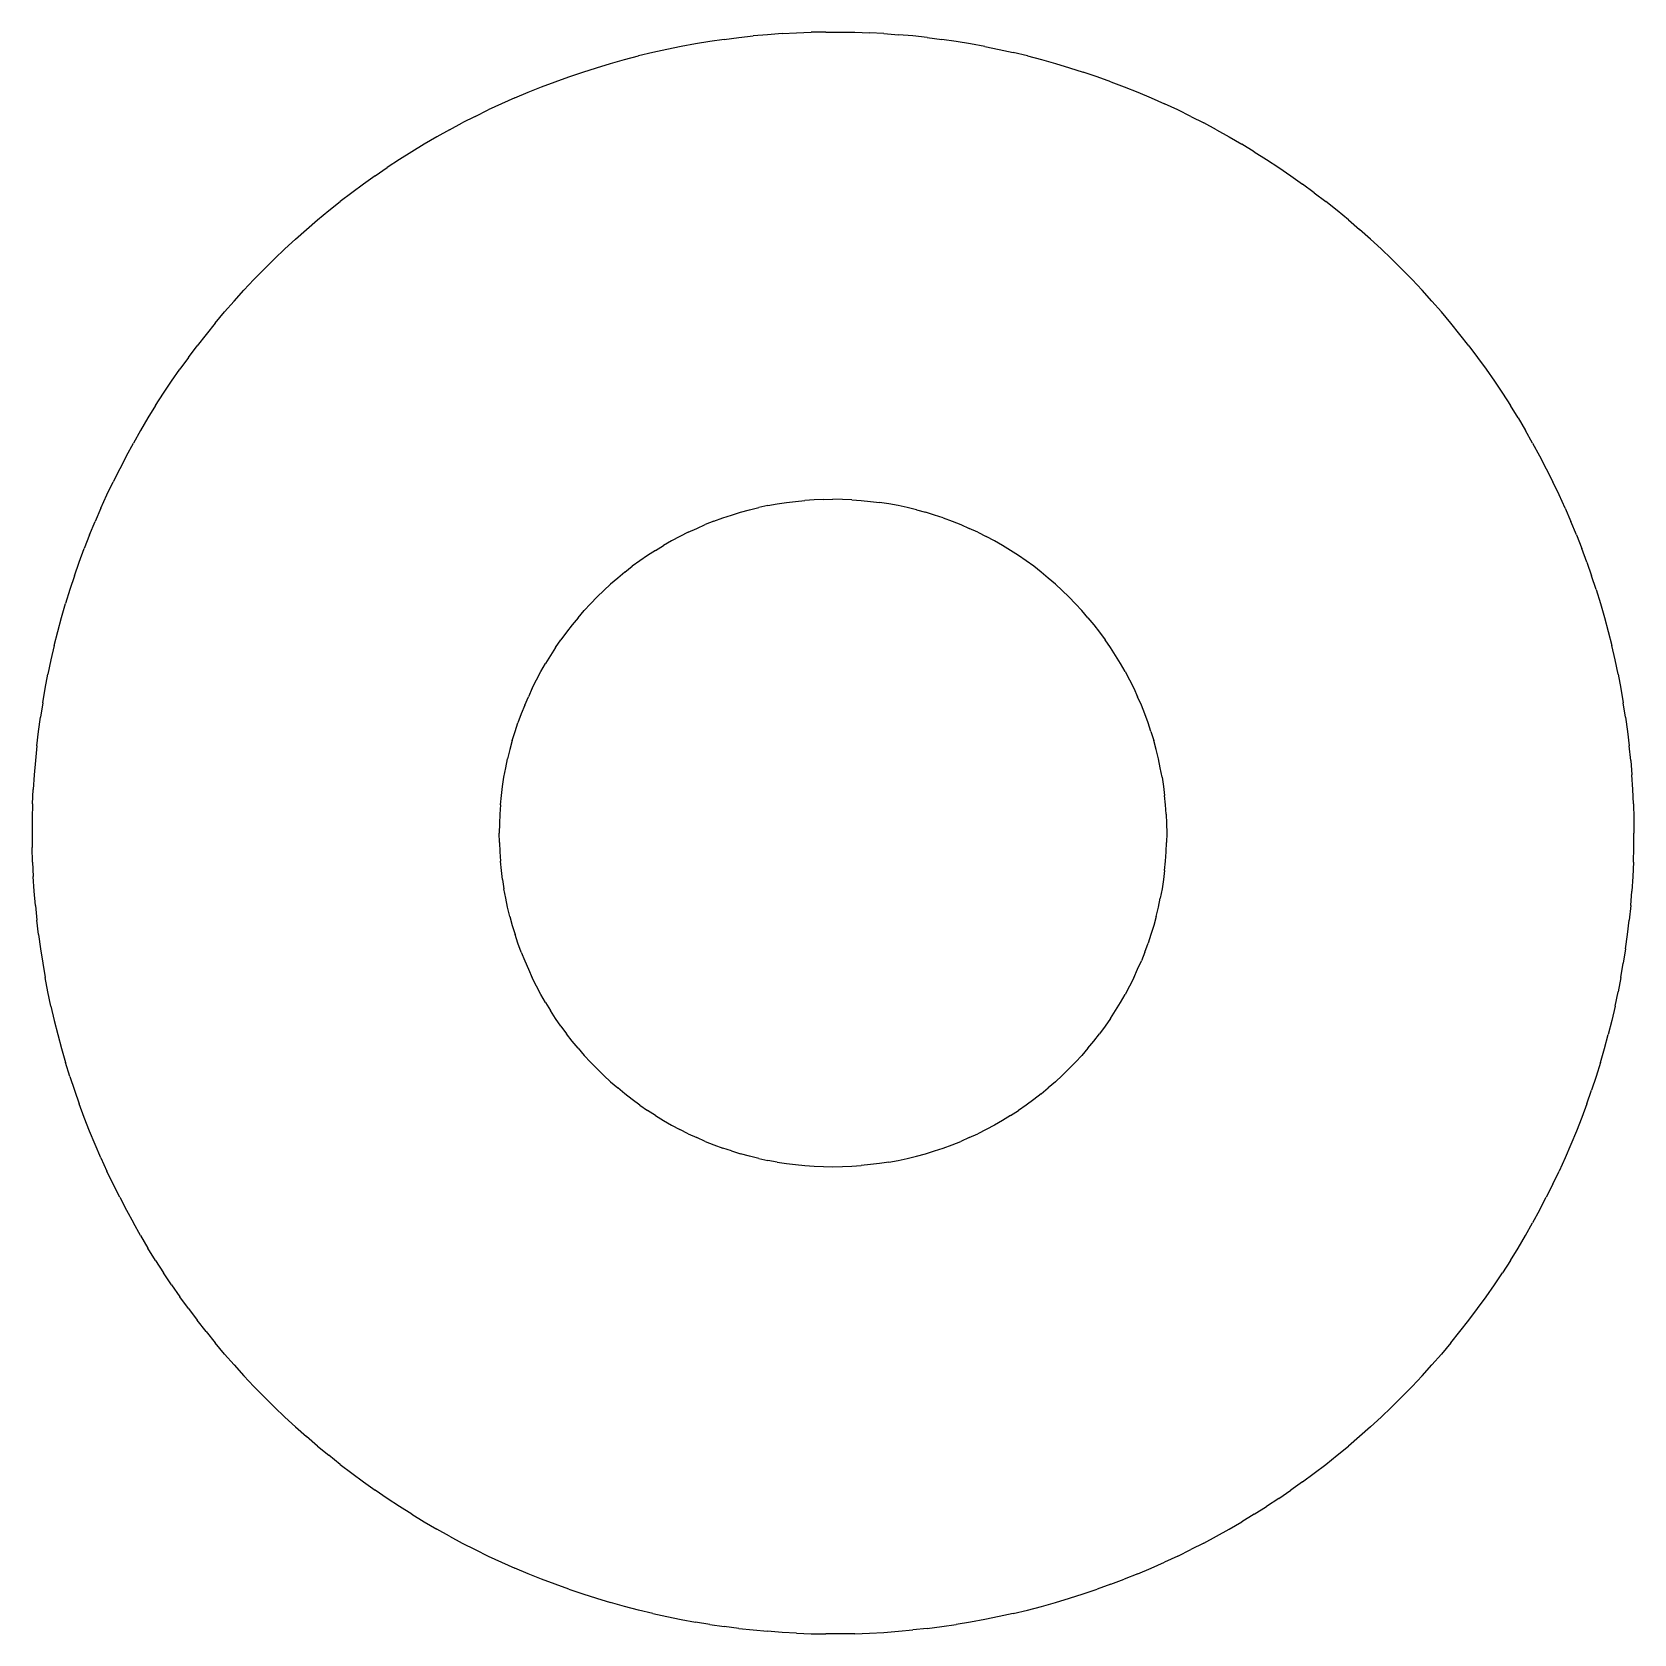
# Model space of a CAD drawing. Header units: metres. Extents: x 0.394 to 1.339, y 0.394 to 1.339.
import ezdxf

# ---------------------------------------------------------------- set-up
doc = ezdxf.new("R2010")
doc.units = ezdxf.units.M
doc.layers.add('CUT', color=7, linetype='Continuous')

msp = doc.modelspace()

# ---------------------------------------------------------------- linework, layer by layer
at = {"layer": 'CUT'}
for p, q in [((0.79351, 1.33297), (0.78504, 1.33157)), ((0.802, 1.33421), (0.79351, 1.33297)), ((0.802, 1.33421), (0.81051, 1.3353)), ((0.81051, 1.3353), (0.81903, 1.33623)), ((0.82758, 1.33701), (0.81903, 1.33623)), ((0.83613, 1.33763), (0.82758, 1.33701)), ((0.83613, 1.33763), (0.8447, 1.3381)), ((0.8447, 1.3381), (0.85327, 1.33841)), ((0.86185, 1.33856), (0.85327, 1.33841)), ((0.86185, 1.33856), (0.87043, 1.33856)), ((0.87043, 1.33856), (0.87901, 1.33841)), ((0.87901, 1.33841), (0.88758, 1.3381)), ((0.89615, 1.33763), (0.88758, 1.3381)), ((0.89615, 1.33763), (0.90471, 1.33701)), ((0.91325, 1.33623), (0.90471, 1.33701)), ((0.92178, 1.3353), (0.91325, 1.33623)), ((0.92178, 1.3353), (0.93029, 1.33421)), ((0.93878, 1.33297), (0.93029, 1.33421)), ((0.94724, 1.33157), (0.93878, 1.33297)), ((0.74317, 1.3223), (0.75148, 1.32446)), ((0.75982, 1.32646), (0.75148, 1.32446)), ((0.7682, 1.32832), (0.75982, 1.32646)), ((0.7766, 1.33002), (0.7682, 1.32832)), ((0.78504, 1.33157), (0.7766, 1.33002)), ((0.95568, 1.33002), (0.94724, 1.33157)), ((0.95568, 1.33002), (0.96409, 1.32832)), ((0.96409, 1.32832), (0.97246, 1.32646)), ((0.98081, 1.32446), (0.97246, 1.32646)), ((0.98081, 1.32446), (0.98911, 1.3223)), ((0.71039, 1.31217), (0.71852, 1.31493)), ((0.71852, 1.31493), (0.72669, 1.31753)), ((0.72669, 1.31753), (0.73491, 1.31999)), ((0.73491, 1.31999), (0.74317, 1.3223)), ((0.98911, 1.3223), (0.99737, 1.31999)), ((0.99737, 1.31999), (1.00559, 1.31753)), ((1.00559, 1.31753), (1.01376, 1.31493)), ((1.02189, 1.31217), (1.01376, 1.31493)), ((0.68634, 1.30303), (0.6943, 1.30622)), ((0.6943, 1.30622), (0.70232, 1.30927)), ((0.70232, 1.30927), (0.71039, 1.31217)), ((1.02996, 1.30927), (1.02189, 1.31217)), ((1.02996, 1.30927), (1.03798, 1.30622)), ((1.03798, 1.30622), (1.04595, 1.30303)), ((0.67059, 1.29621), (0.66282, 1.29259)), ((0.67843, 1.29969), (0.67059, 1.29621)), ((0.67843, 1.29969), (0.68634, 1.30303)), ((1.04595, 1.30303), (1.05385, 1.29969)), ((1.05385, 1.29969), (1.06169, 1.29621)), ((1.06947, 1.29259), (1.06169, 1.29621)), ((0.65511, 1.28883), (0.64746, 1.28493)), ((0.65511, 1.28883), (0.66282, 1.29259)), ((1.07718, 1.28883), (1.06947, 1.29259)), ((1.07718, 1.28883), (1.08482, 1.28493)), ((0.6324, 1.27671), (0.62499, 1.2724)), ((0.6399, 1.28089), (0.6324, 1.27671)), ((0.6399, 1.28089), (0.64746, 1.28493)), ((1.09239, 1.28089), (1.08482, 1.28493)), ((1.09239, 1.28089), (1.09988, 1.27671)), ((1.09988, 1.27671), (1.1073, 1.2724)), ((0.61765, 1.26795), (0.61039, 1.26337)), ((0.62499, 1.2724), (0.61765, 1.26795)), ((1.11464, 1.26795), (1.1073, 1.2724)), ((1.11464, 1.26795), (1.12189, 1.26337)), ((0.59614, 1.25382), (0.60322, 1.25866)), ((0.61039, 1.26337), (0.60322, 1.25866)), ((1.12189, 1.26337), (1.12906, 1.25866)), ((1.12906, 1.25866), (1.13615, 1.25382)), ((0.58914, 1.24886), (0.58224, 1.24377)), ((0.59614, 1.25382), (0.58914, 1.24886)), ((1.13615, 1.25382), (1.14314, 1.24886)), ((1.15004, 1.24377), (1.14314, 1.24886)), ((0.56871, 1.23321), (0.57543, 1.23855)), ((0.58224, 1.24377), (0.57543, 1.23855)), ((1.15004, 1.24377), (1.15686, 1.23855)), ((1.16357, 1.23321), (1.15686, 1.23855)), ((0.5621, 1.22775), (0.56871, 1.23321)), ((1.17019, 1.22775), (1.16357, 1.23321)), ((0.54917, 1.21647), (0.55558, 1.22217)), ((0.55558, 1.22217), (0.5621, 1.22775)), ((1.17019, 1.22775), (1.1767, 1.22217)), ((1.18312, 1.21647), (1.1767, 1.22217)), ((0.53666, 1.20473), (0.54286, 1.21065)), ((0.54286, 1.21065), (0.54917, 1.21647)), ((1.18942, 1.21065), (1.18312, 1.21647)), ((1.19563, 1.20473), (1.18942, 1.21065)), ((0.53056, 1.19869), (0.53666, 1.20473)), ((1.20172, 1.19869), (1.19563, 1.20473)), ((0.51871, 1.18628), (0.52458, 1.19254)), ((0.52458, 1.19254), (0.53056, 1.19869)), ((1.20172, 1.19869), (1.2077, 1.19254)), ((1.2077, 1.19254), (1.21357, 1.18628)), ((0.51295, 1.17992), (0.51871, 1.18628)), ((1.21933, 1.17992), (1.21357, 1.18628)), ((0.50179, 1.16689), (0.50731, 1.17346)), ((0.50731, 1.17346), (0.51295, 1.17992)), ((1.22497, 1.17346), (1.21933, 1.17992)), ((1.23049, 1.16689), (1.22497, 1.17346)), ((0.50179, 1.16689), (0.49639, 1.16022)), ((1.23589, 1.16022), (1.23049, 1.16689)), ((0.48596, 1.1466), (0.49111, 1.15346)), ((0.49639, 1.16022), (0.49111, 1.15346)), ((1.24117, 1.15346), (1.23589, 1.16022)), ((1.24117, 1.15346), (1.24633, 1.1466)), ((0.48596, 1.1466), (0.48093, 1.13965)), ((1.24633, 1.1466), (1.25136, 1.13965)), ((0.47602, 1.13261), (0.48093, 1.13965)), ((1.25136, 1.13965), (1.25626, 1.13261)), ((0.4666, 1.11827), (0.47125, 1.12549)), ((0.47125, 1.12549), (0.47602, 1.13261)), ((1.25626, 1.13261), (1.26103, 1.12549)), ((1.26103, 1.12549), (1.26568, 1.11827)), ((0.4666, 1.11827), (0.46209, 1.11098)), ((1.27019, 1.11098), (1.26568, 1.11827)), ((0.46209, 1.11098), (0.45771, 1.1036)), ((1.27019, 1.11098), (1.27457, 1.1036)), ((0.44936, 1.08861), (0.45347, 1.09614)), ((0.45771, 1.1036), (0.45347, 1.09614)), ((1.27882, 1.09614), (1.27457, 1.1036)), ((1.27882, 1.09614), (1.28292, 1.08861)), ((0.44936, 1.08861), (0.44539, 1.08101)), ((1.28292, 1.08861), (1.28689, 1.08101)), ((0.44539, 1.08101), (0.44156, 1.07333)), ((1.28689, 1.08101), (1.29073, 1.07333)), ((0.43786, 1.06559), (0.44156, 1.07333)), ((1.29442, 1.06559), (1.29073, 1.07333)), ((0.43431, 1.05778), (0.43786, 1.06559)), ((0.82774, 1.05921), (0.82234, 1.05806)), ((0.82774, 1.05921), (0.83317, 1.06021)), ((0.83317, 1.06021), (0.83862, 1.06106)), ((0.83862, 1.06106), (0.8441, 1.06175)), ((0.8441, 1.06175), (0.8496, 1.0623)), ((0.8551, 1.06268), (0.8496, 1.0623)), ((0.86062, 1.06291), (0.8551, 1.06268)), ((0.86062, 1.06291), (0.86614, 1.06299)), ((0.87166, 1.06291), (0.86614, 1.06299)), ((0.87718, 1.06268), (0.87166, 1.06291)), ((0.87718, 1.06268), (0.88269, 1.0623)), ((0.88269, 1.0623), (0.88818, 1.06175)), ((0.88818, 1.06175), (0.89366, 1.06106)), ((0.89912, 1.06021), (0.89366, 1.06106)), ((0.90455, 1.05921), (0.89912, 1.06021)), ((0.90995, 1.05806), (0.90455, 1.05921)), ((1.29797, 1.05778), (1.29442, 1.06559)), ((0.42764, 1.04197), (0.4309, 1.04991)), ((0.43431, 1.05778), (0.4309, 1.04991)), ((0.79594, 1.05005), (0.79081, 1.04801)), ((0.79594, 1.05005), (0.80113, 1.05195)), ((0.80113, 1.05195), (0.80636, 1.0537)), ((0.80636, 1.0537), (0.81165, 1.0553)), ((0.81165, 1.0553), (0.81697, 1.05675)), ((0.81697, 1.05675), (0.82234, 1.05806)), ((0.91531, 1.05675), (0.90995, 1.05806)), ((0.91531, 1.05675), (0.92064, 1.0553)), ((0.92592, 1.0537), (0.92064, 1.0553)), ((0.93116, 1.05195), (0.92592, 1.0537)), ((0.93116, 1.05195), (0.93634, 1.05005)), ((0.93634, 1.05005), (0.94147, 1.04801)), ((1.29797, 1.05778), (1.30138, 1.04991)), ((1.30464, 1.04197), (1.30138, 1.04991)), ((0.42764, 1.04197), (0.42452, 1.03398)), ((0.77579, 1.04103), (0.77092, 1.03843)), ((0.78073, 1.0435), (0.77579, 1.04103)), ((0.78073, 1.0435), (0.78574, 1.04582)), ((0.78574, 1.04582), (0.79081, 1.04801)), ((0.94147, 1.04801), (0.94654, 1.04582)), ((0.95155, 1.0435), (0.94654, 1.04582)), ((0.95155, 1.0435), (0.95649, 1.04103)), ((0.96136, 1.03843), (0.95649, 1.04103)), ((1.30464, 1.04197), (1.30776, 1.03398)), ((0.42154, 1.02593), (0.42452, 1.03398)), ((0.76141, 1.03282), (0.75678, 1.02982)), ((0.76141, 1.03282), (0.76613, 1.03569)), ((0.77092, 1.03843), (0.76613, 1.03569)), ((0.96616, 1.03569), (0.96136, 1.03843)), ((0.97087, 1.03282), (0.96616, 1.03569)), ((0.97551, 1.02982), (0.97087, 1.03282)), ((1.31074, 1.02593), (1.30776, 1.03398)), ((0.41872, 1.01783), (0.42154, 1.02593)), ((0.74341, 1.02005), (0.74777, 1.02343)), ((0.75223, 1.02669), (0.74777, 1.02343)), ((0.75678, 1.02982), (0.75223, 1.02669)), ((0.98005, 1.02669), (0.97551, 1.02982)), ((0.98451, 1.02343), (0.98005, 1.02669)), ((0.98888, 1.02005), (0.98451, 1.02343)), ((1.31074, 1.02593), (1.31357, 1.01783)), ((0.41872, 1.01783), (0.41604, 1.00968)), ((0.73497, 1.01292), (0.73091, 1.00919)), ((0.73914, 1.01654), (0.73497, 1.01292)), ((0.74341, 1.02005), (0.73914, 1.01654)), ((0.99314, 1.01654), (0.98888, 1.02005)), ((0.99731, 1.01292), (0.99314, 1.01654)), ((0.99731, 1.01292), (1.00138, 1.00919)), ((1.31625, 1.00968), (1.31357, 1.01783)), ((0.41604, 1.00968), (0.4135, 1.00149)), ((0.7231, 1.00138), (0.72695, 1.00534)), ((0.73091, 1.00919), (0.72695, 1.00534)), ((1.00138, 1.00919), (1.00534, 1.00534)), ((1.00534, 1.00534), (1.00919, 1.00138)), ((1.31625, 1.00968), (1.31878, 1.00149)), ((0.40889, 0.98496), (0.41112, 0.99325)), ((0.41112, 0.99325), (0.4135, 1.00149)), ((0.71574, 0.99314), (0.71224, 0.98888)), ((0.71574, 0.99314), (0.71936, 0.99731)), ((0.7231, 1.00138), (0.71936, 0.99731)), ((1.00919, 1.00138), (1.01292, 0.99731)), ((1.01654, 0.99314), (1.01292, 0.99731)), ((1.01654, 0.99314), (1.02005, 0.98888)), ((1.31878, 1.00149), (1.32116, 0.99325)), ((1.32116, 0.99325), (1.3234, 0.98496)), ((0.4068, 0.97664), (0.40889, 0.98496)), ((0.70886, 0.98451), (0.7056, 0.98005)), ((0.71224, 0.98888), (0.70886, 0.98451)), ((1.02005, 0.98888), (1.02343, 0.98451)), ((1.02343, 0.98451), (1.02669, 0.98005)), ((1.3234, 0.98496), (1.32548, 0.97664)), ((0.4068, 0.97664), (0.40487, 0.96828)), ((0.70247, 0.97551), (0.69946, 0.97087)), ((0.70247, 0.97551), (0.7056, 0.98005)), ((1.02982, 0.97551), (1.02669, 0.98005)), ((1.03282, 0.97087), (1.02982, 0.97551)), ((1.32741, 0.96828), (1.32548, 0.97664)), ((0.40487, 0.96828), (0.4031, 0.95989)), ((0.69385, 0.96136), (0.69659, 0.96616)), ((0.69946, 0.97087), (0.69659, 0.96616)), ((1.03569, 0.96616), (1.03282, 0.97087)), ((1.03843, 0.96136), (1.03569, 0.96616)), ((1.32919, 0.95989), (1.32741, 0.96828)), ((0.40147, 0.95146), (0.4031, 0.95989)), ((0.68879, 0.95155), (0.69125, 0.95649)), ((0.69125, 0.95649), (0.69385, 0.96136)), ((1.03843, 0.96136), (1.04103, 0.95649)), ((1.04103, 0.95649), (1.0435, 0.95155)), ((1.32919, 0.95989), (1.33081, 0.95146)), ((0.4, 0.94301), (0.40147, 0.95146)), ((0.68428, 0.94147), (0.68646, 0.94654)), ((0.68879, 0.95155), (0.68646, 0.94654)), ((1.0435, 0.95155), (1.04582, 0.94654)), ((1.04801, 0.94147), (1.04582, 0.94654)), ((1.33081, 0.95146), (1.33229, 0.94301)), ((0.4, 0.94301), (0.39868, 0.93453)), ((0.68223, 0.93634), (0.68034, 0.93116)), ((0.68428, 0.94147), (0.68223, 0.93634)), ((1.05005, 0.93634), (1.04801, 0.94147)), ((1.05195, 0.93116), (1.05005, 0.93634)), ((1.33361, 0.93453), (1.33229, 0.94301)), ((0.3965, 0.91752), (0.39751, 0.92604)), ((0.39751, 0.92604), (0.39868, 0.93453)), ((0.67859, 0.92592), (0.68034, 0.93116)), ((1.0537, 0.92592), (1.05195, 0.93116)), ((1.33361, 0.93453), (1.33477, 0.92604)), ((1.33477, 0.92604), (1.33578, 0.91752)), ((0.3965, 0.91752), (0.39565, 0.90898)), ((0.67698, 0.92064), (0.67553, 0.91531)), ((0.67698, 0.92064), (0.67859, 0.92592)), ((1.0537, 0.92592), (1.0553, 0.92064)), ((1.05675, 0.91531), (1.0553, 0.92064)), ((1.33664, 0.90898), (1.33578, 0.91752)), ((0.39565, 0.90898), (0.39495, 0.90043)), ((0.67307, 0.90455), (0.67423, 0.90995)), ((0.67553, 0.91531), (0.67423, 0.90995)), ((1.05806, 0.90995), (1.05675, 0.91531)), ((1.05921, 0.90455), (1.05806, 0.90995)), ((1.33664, 0.90898), (1.33734, 0.90043)), ((0.39495, 0.90043), (0.3944, 0.89187)), ((0.67122, 0.89366), (0.67207, 0.89912)), ((0.67207, 0.89912), (0.67307, 0.90455)), ((1.06021, 0.89912), (1.05921, 0.90455)), ((1.06021, 0.89912), (1.06106, 0.89366)), ((1.33788, 0.89187), (1.33734, 0.90043)), ((0.39401, 0.8833), (0.3944, 0.89187)), ((0.67053, 0.88818), (0.67122, 0.89366)), ((1.06106, 0.89366), (1.06175, 0.88818)), ((1.33827, 0.8833), (1.33788, 0.89187)), ((0.39401, 0.8833), (0.39378, 0.87472)), ((0.66999, 0.88269), (0.6696, 0.87718)), ((0.66999, 0.88269), (0.67053, 0.88818)), ((1.0623, 0.88269), (1.06175, 0.88818)), ((1.06268, 0.87718), (1.0623, 0.88269)), ((1.33827, 0.8833), (1.3385, 0.87472)), ((0.39378, 0.87472), (0.3937, 0.86614)), ((0.66937, 0.87166), (0.66929, 0.86614)), ((0.6696, 0.87718), (0.66937, 0.87166)), ((1.06268, 0.87718), (1.06291, 0.87166)), ((1.06291, 0.87166), (1.06299, 0.86614)), ((1.3385, 0.87472), (1.33858, 0.86614)), ((0.3937, 0.86614), (0.39378, 0.85756)), ((0.66937, 0.86062), (0.66929, 0.86614)), ((0.66937, 0.86062), (0.6696, 0.8551)), ((1.06268, 0.8551), (1.06291, 0.86062)), ((1.06299, 0.86614), (1.06291, 0.86062)), ((1.3385, 0.85756), (1.33858, 0.86614)), ((0.39401, 0.84899), (0.39378, 0.85756)), ((0.6696, 0.8551), (0.66999, 0.8496)), ((1.0623, 0.8496), (1.06268, 0.8551)), ((1.33827, 0.84899), (1.3385, 0.85756)), ((0.39401, 0.84899), (0.3944, 0.84042)), ((0.67053, 0.8441), (0.66999, 0.8496)), ((0.67122, 0.83862), (0.67053, 0.8441)), ((1.06175, 0.8441), (1.06106, 0.83862)), ((1.06175, 0.8441), (1.0623, 0.8496)), ((1.33827, 0.84899), (1.33788, 0.84042)), ((0.39495, 0.83185), (0.3944, 0.84042)), ((0.39565, 0.8233), (0.39495, 0.83185)), ((0.67122, 0.83862), (0.67207, 0.83317)), ((0.67307, 0.82774), (0.67207, 0.83317)), ((1.06021, 0.83317), (1.05921, 0.82774)), ((1.06106, 0.83862), (1.06021, 0.83317)), ((1.33664, 0.8233), (1.33734, 0.83185)), ((1.33788, 0.84042), (1.33734, 0.83185)), ((0.39565, 0.8233), (0.3965, 0.81477)), ((0.67423, 0.82234), (0.67307, 0.82774)), ((0.67553, 0.81697), (0.67423, 0.82234)), ((1.05675, 0.81697), (1.05806, 0.82234)), ((1.05806, 0.82234), (1.05921, 0.82774)), ((1.33664, 0.8233), (1.33578, 0.81477)), ((0.39751, 0.80625), (0.3965, 0.81477)), ((0.67553, 0.81697), (0.67698, 0.81165)), ((1.05675, 0.81697), (1.0553, 0.81165)), ((1.33477, 0.80625), (1.33578, 0.81477)), ((0.39751, 0.80625), (0.39868, 0.79775)), ((0.67698, 0.81165), (0.67859, 0.80636)), ((0.68034, 0.80113), (0.67859, 0.80636)), ((1.0537, 0.80636), (1.05195, 0.80113)), ((1.0553, 0.81165), (1.0537, 0.80636)), ((1.33361, 0.79775), (1.33477, 0.80625)), ((0.39868, 0.79775), (0.4, 0.78927)), ((0.68223, 0.79594), (0.68034, 0.80113)), ((0.68223, 0.79594), (0.68428, 0.79081)), ((1.05005, 0.79594), (1.04801, 0.79081)), ((1.05005, 0.79594), (1.05195, 0.80113)), ((1.33361, 0.79775), (1.33229, 0.78927)), ((0.4, 0.78927), (0.40147, 0.78082)), ((0.68428, 0.79081), (0.68646, 0.78574)), ((0.68646, 0.78574), (0.68879, 0.78073)), ((1.0435, 0.78073), (1.04582, 0.78574)), ((1.04582, 0.78574), (1.04801, 0.79081)), ((1.33081, 0.78082), (1.33229, 0.78927)), ((0.4031, 0.7724), (0.40147, 0.78082)), ((0.69125, 0.77579), (0.68879, 0.78073)), ((0.69385, 0.77092), (0.69125, 0.77579)), ((1.04103, 0.77579), (1.03843, 0.77092)), ((1.0435, 0.78073), (1.04103, 0.77579)), ((1.33081, 0.78082), (1.32919, 0.7724)), ((0.40487, 0.764), (0.4031, 0.7724)), ((0.69659, 0.76613), (0.69385, 0.77092)), ((0.69659, 0.76613), (0.69946, 0.76141)), ((1.03282, 0.76141), (1.03569, 0.76613)), ((1.03569, 0.76613), (1.03843, 0.77092)), ((1.32741, 0.764), (1.32919, 0.7724)), ((0.40487, 0.764), (0.4068, 0.75564)), ((0.70247, 0.75678), (0.69946, 0.76141)), ((0.7056, 0.75223), (0.70247, 0.75678)), ((1.02982, 0.75678), (1.02669, 0.75223)), ((1.02982, 0.75678), (1.03282, 0.76141)), ((1.32741, 0.764), (1.32548, 0.75564)), ((0.4068, 0.75564), (0.40889, 0.74732)), ((0.40889, 0.74732), (0.41112, 0.73904)), ((0.7056, 0.75223), (0.70886, 0.74777)), ((0.71224, 0.74341), (0.70886, 0.74777)), ((1.02005, 0.74341), (1.02343, 0.74777)), ((1.02669, 0.75223), (1.02343, 0.74777)), ((1.32116, 0.73904), (1.3234, 0.74732)), ((1.32548, 0.75564), (1.3234, 0.74732)), ((0.41112, 0.73904), (0.4135, 0.7308)), ((0.71574, 0.73914), (0.71224, 0.74341)), ((0.71574, 0.73914), (0.71936, 0.73497)), ((1.01654, 0.73914), (1.01292, 0.73497)), ((1.01654, 0.73914), (1.02005, 0.74341)), ((1.31878, 0.7308), (1.32116, 0.73904)), ((0.41604, 0.7226), (0.4135, 0.7308)), ((0.71936, 0.73497), (0.7231, 0.73091)), ((0.7231, 0.73091), (0.72695, 0.72695)), ((1.00534, 0.72695), (1.00919, 0.73091)), ((1.00919, 0.73091), (1.01292, 0.73497)), ((1.31878, 0.7308), (1.31625, 0.7226)), ((0.41604, 0.7226), (0.41872, 0.71445)), ((0.73091, 0.7231), (0.72695, 0.72695)), ((0.73091, 0.7231), (0.73497, 0.71936)), ((0.73497, 0.71936), (0.73914, 0.71574)), ((0.99731, 0.71936), (0.99314, 0.71574)), ((0.99731, 0.71936), (1.00138, 0.7231)), ((1.00138, 0.7231), (1.00534, 0.72695)), ((1.31625, 0.7226), (1.31357, 0.71445)), ((0.41872, 0.71445), (0.42154, 0.70635)), ((0.74341, 0.71224), (0.73914, 0.71574)), ((0.74777, 0.70886), (0.74341, 0.71224)), ((0.75223, 0.7056), (0.74777, 0.70886)), ((0.98451, 0.70886), (0.98005, 0.7056)), ((0.98888, 0.71224), (0.98451, 0.70886)), ((0.98888, 0.71224), (0.99314, 0.71574)), ((1.31074, 0.70635), (1.31357, 0.71445)), ((0.42452, 0.6983), (0.42154, 0.70635)), ((0.75223, 0.7056), (0.75678, 0.70247)), ((0.76141, 0.69946), (0.75678, 0.70247)), ((0.76141, 0.69946), (0.76613, 0.69659)), ((0.97087, 0.69946), (0.96616, 0.69659)), ((0.97087, 0.69946), (0.97551, 0.70247)), ((0.98005, 0.7056), (0.97551, 0.70247)), ((1.31074, 0.70635), (1.30776, 0.6983)), ((0.42764, 0.69031), (0.42452, 0.6983)), ((0.4309, 0.68238), (0.42764, 0.69031)), ((0.76613, 0.69659), (0.77092, 0.69385)), ((0.77092, 0.69385), (0.77579, 0.69125)), ((0.78073, 0.68879), (0.77579, 0.69125)), ((0.95649, 0.69125), (0.95155, 0.68879)), ((0.96136, 0.69385), (0.95649, 0.69125)), ((0.96616, 0.69659), (0.96136, 0.69385)), ((1.30464, 0.69031), (1.30138, 0.68238)), ((1.30776, 0.6983), (1.30464, 0.69031)), ((0.43431, 0.67451), (0.4309, 0.68238)), ((0.78073, 0.68879), (0.78574, 0.68646)), ((0.79081, 0.68428), (0.78574, 0.68646)), ((0.79081, 0.68428), (0.79594, 0.68223)), ((0.79594, 0.68223), (0.80113, 0.68034)), ((0.80636, 0.67859), (0.80113, 0.68034)), ((0.92592, 0.67859), (0.93116, 0.68034)), ((0.93116, 0.68034), (0.93634, 0.68223)), ((0.93634, 0.68223), (0.94147, 0.68428)), ((0.94654, 0.68646), (0.94147, 0.68428)), ((0.94654, 0.68646), (0.95155, 0.68879)), ((1.30138, 0.68238), (1.29797, 0.67451)), ((0.43431, 0.67451), (0.43786, 0.6667)), ((0.80636, 0.67859), (0.81165, 0.67698)), ((0.81697, 0.67553), (0.81165, 0.67698)), ((0.82234, 0.67423), (0.81697, 0.67553)), ((0.82234, 0.67423), (0.82774, 0.67307)), ((0.83317, 0.67207), (0.82774, 0.67307)), ((0.83317, 0.67207), (0.83862, 0.67122)), ((0.83862, 0.67122), (0.8441, 0.67053)), ((0.89366, 0.67122), (0.88818, 0.67053)), ((0.89912, 0.67207), (0.89366, 0.67122)), ((0.89912, 0.67207), (0.90455, 0.67307)), ((0.90455, 0.67307), (0.90995, 0.67423)), ((0.90995, 0.67423), (0.91531, 0.67553)), ((0.91531, 0.67553), (0.92064, 0.67698)), ((0.92064, 0.67698), (0.92592, 0.67859)), ((1.29797, 0.67451), (1.29442, 0.6667)), ((0.44156, 0.65895), (0.43786, 0.6667)), ((0.8441, 0.67053), (0.8496, 0.66999)), ((0.8496, 0.66999), (0.8551, 0.6696)), ((0.8551, 0.6696), (0.86062, 0.66937)), ((0.86062, 0.66937), (0.86614, 0.66929)), ((0.86614, 0.66929), (0.87166, 0.66937)), ((0.87166, 0.66937), (0.87718, 0.6696)), ((0.87718, 0.6696), (0.88269, 0.66999)), ((0.88818, 0.67053), (0.88269, 0.66999)), ((1.29073, 0.65895), (1.29442, 0.6667)), ((0.44539, 0.65128), (0.44156, 0.65895)), ((1.29073, 0.65895), (1.28689, 0.65128)), ((0.44539, 0.65128), (0.44936, 0.64367)), ((0.44936, 0.64367), (0.45347, 0.63614)), ((1.28292, 0.64367), (1.27882, 0.63614)), ((1.28292, 0.64367), (1.28689, 0.65128)), ((0.45771, 0.62868), (0.45347, 0.63614)), ((1.27457, 0.62868), (1.27882, 0.63614)), ((0.45771, 0.62868), (0.46209, 0.62131)), ((1.27019, 0.62131), (1.27457, 0.62868)), ((0.4666, 0.61401), (0.46209, 0.62131)), ((1.26568, 0.61401), (1.27019, 0.62131)), ((0.4666, 0.61401), (0.47125, 0.6068)), ((0.47602, 0.59967), (0.47125, 0.6068)), ((1.25626, 0.59967), (1.26103, 0.6068)), ((1.26568, 0.61401), (1.26103, 0.6068)), ((0.47602, 0.59967), (0.48093, 0.59263)), ((1.25136, 0.59263), (1.25626, 0.59967)), ((0.48596, 0.58568), (0.48093, 0.59263)), ((1.24633, 0.58568), (1.25136, 0.59263)), ((0.48596, 0.58568), (0.49111, 0.57882)), ((0.49639, 0.57206), (0.49111, 0.57882)), ((1.23589, 0.57206), (1.24117, 0.57882)), ((1.24117, 0.57882), (1.24633, 0.58568)), ((0.49639, 0.57206), (0.50179, 0.56539)), ((1.23049, 0.56539), (1.23589, 0.57206)), ((0.50731, 0.55883), (0.50179, 0.56539)), ((0.51295, 0.55236), (0.50731, 0.55883)), ((1.21933, 0.55236), (1.22497, 0.55883)), ((1.23049, 0.56539), (1.22497, 0.55883)), ((0.51295, 0.55236), (0.51871, 0.546)), ((1.21357, 0.546), (1.21933, 0.55236)), ((0.52458, 0.53974), (0.51871, 0.546)), ((0.52458, 0.53974), (0.53056, 0.5336)), ((1.2077, 0.53974), (1.20172, 0.5336)), ((1.21357, 0.546), (1.2077, 0.53974)), ((0.53666, 0.52756), (0.53056, 0.5336)), ((1.20172, 0.5336), (1.19563, 0.52756)), ((0.54286, 0.52163), (0.53666, 0.52756)), ((0.54286, 0.52163), (0.54917, 0.51582)), ((1.18312, 0.51582), (1.18942, 0.52163)), ((1.18942, 0.52163), (1.19563, 0.52756)), ((0.54917, 0.51582), (0.55558, 0.51012)), ((1.18312, 0.51582), (1.1767, 0.51012)), ((0.5621, 0.50454), (0.55558, 0.51012)), ((0.5621, 0.50454), (0.56871, 0.49908)), ((1.16357, 0.49908), (1.17019, 0.50454)), ((1.1767, 0.51012), (1.17019, 0.50454)), ((0.57543, 0.49374), (0.56871, 0.49908)), ((0.57543, 0.49374), (0.58224, 0.48852)), ((1.15004, 0.48852), (1.15686, 0.49374)), ((1.15686, 0.49374), (1.16357, 0.49908)), ((0.58224, 0.48852), (0.58914, 0.48343)), ((0.58914, 0.48343), (0.59614, 0.47846)), ((1.14314, 0.48343), (1.13615, 0.47846)), ((1.14314, 0.48343), (1.15004, 0.48852)), ((0.60322, 0.47362), (0.59614, 0.47846)), ((0.61039, 0.46891), (0.60322, 0.47362)), ((1.12906, 0.47362), (1.12189, 0.46891)), ((1.12906, 0.47362), (1.13615, 0.47846)), ((0.61765, 0.46433), (0.61039, 0.46891)), ((0.61765, 0.46433), (0.62499, 0.45989)), ((1.11464, 0.46433), (1.1073, 0.45989)), ((1.11464, 0.46433), (1.12189, 0.46891)), ((0.62499, 0.45989), (0.6324, 0.45557)), ((0.6399, 0.4514), (0.6324, 0.45557)), ((1.09239, 0.4514), (1.09988, 0.45557)), ((1.09988, 0.45557), (1.1073, 0.45989)), ((0.6399, 0.4514), (0.64746, 0.44736)), ((0.64746, 0.44736), (0.65511, 0.44346)), ((1.08482, 0.44736), (1.07718, 0.44346)), ((1.08482, 0.44736), (1.09239, 0.4514)), ((0.65511, 0.44346), (0.66282, 0.43969)), ((0.66282, 0.43969), (0.67059, 0.43607)), ((0.67059, 0.43607), (0.67843, 0.43259)), ((1.05385, 0.43259), (1.06169, 0.43607)), ((1.06947, 0.43969), (1.06169, 0.43607)), ((1.06947, 0.43969), (1.07718, 0.44346)), ((0.68634, 0.42925), (0.67843, 0.43259)), ((0.6943, 0.42606), (0.68634, 0.42925)), ((0.70232, 0.42301), (0.6943, 0.42606)), ((1.02996, 0.42301), (1.03798, 0.42606)), ((1.04595, 0.42925), (1.03798, 0.42606)), ((1.04595, 0.42925), (1.05385, 0.43259)), ((0.71039, 0.42011), (0.70232, 0.42301)), ((0.71039, 0.42011), (0.71852, 0.41736)), ((0.71852, 0.41736), (0.72669, 0.41475)), ((1.00559, 0.41475), (1.01376, 0.41736)), ((1.01376, 0.41736), (1.02189, 0.42011)), ((1.02996, 0.42301), (1.02189, 0.42011)), ((0.72669, 0.41475), (0.73491, 0.41229)), ((0.74317, 0.40998), (0.73491, 0.41229)), ((0.75148, 0.40783), (0.74317, 0.40998)), ((0.75982, 0.40582), (0.75148, 0.40783)), ((0.97246, 0.40582), (0.98081, 0.40783)), ((0.98081, 0.40783), (0.98911, 0.40998)), ((0.98911, 0.40998), (0.99737, 0.41229)), ((0.99737, 0.41229), (1.00559, 0.41475)), ((0.75982, 0.40582), (0.7682, 0.40397)), ((0.7682, 0.40397), (0.7766, 0.40226)), ((0.7766, 0.40226), (0.78504, 0.40071)), ((0.79351, 0.39932), (0.78504, 0.40071)), ((0.79351, 0.39932), (0.802, 0.39808)), ((0.81051, 0.39699), (0.802, 0.39808)), ((0.81051, 0.39699), (0.81903, 0.39606)), ((0.92178, 0.39699), (0.91325, 0.39606)), ((0.92178, 0.39699), (0.93029, 0.39808)), ((0.93029, 0.39808), (0.93878, 0.39932)), ((0.94724, 0.40071), (0.93878, 0.39932)), ((0.95568, 0.40226), (0.94724, 0.40071)), ((0.96409, 0.40397), (0.95568, 0.40226)), ((0.97246, 0.40582), (0.96409, 0.40397)), ((0.81903, 0.39606), (0.82758, 0.39528)), ((0.83613, 0.39465), (0.82758, 0.39528)), ((0.8447, 0.39419), (0.83613, 0.39465)), ((0.8447, 0.39419), (0.85327, 0.39388)), ((0.85327, 0.39388), (0.86185, 0.39372)), ((0.87043, 0.39372), (0.86185, 0.39372)), ((0.87901, 0.39388), (0.87043, 0.39372)), ((0.87901, 0.39388), (0.88758, 0.39419)), ((0.88758, 0.39419), (0.89615, 0.39465)), ((0.89615, 0.39465), (0.90471, 0.39528)), ((0.90471, 0.39528), (0.91325, 0.39606))]:
    msp.add_line(p, q, dxfattribs=at)

doc.saveas('drawing.dxf')
